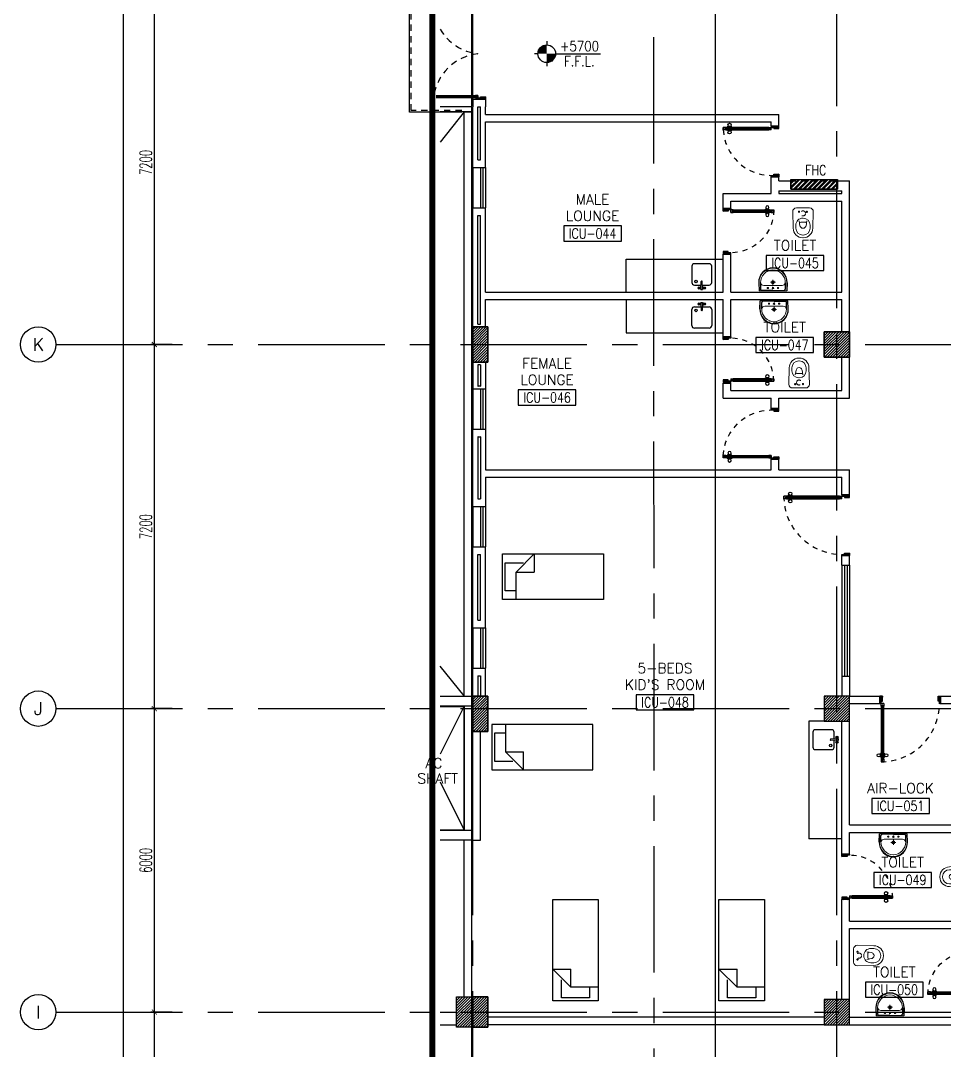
# Model space of a CAD drawing. Extents: x 0 to 93.9, y -1.5 to 78.
# Drawn here: x 0 to 18.27, y 35.86 to 56.22 of the extents above; entities that cross this region are included whole.
import ezdxf
from ezdxf.enums import TextEntityAlignment as Align

# ---------------------------------------------------------------- set-up
doc = ezdxf.new("R2010")
doc.units = 0
doc.header["$MEASUREMENT"] = 0
doc.header["$PDMODE"] = 34
for name, pattern in [('CENTER2', [1.125, 0.75, -0.125, 0.125, -0.125]), ('CENTERX2', [4, 2.5, -0.5, 0.5, -0.5]), ('DASHED', [0.75, 0.5, -0.25]), ('HIDDEN', [0.375, 0.25, -0.125]), ('HIDDEN2', [0.1875, 0.125, -0.0625])]:
    doc.linetypes.add(name, pattern=pattern)
doc.layers.get('0').update_dxf_attribs({"color": 11, "linetype": 'CONTINUOUS'})
doc.layers.get('DEFPOINTS').update_dxf_attribs({"color": 11, "linetype": 'CONTINUOUS'})
for name, color, linetype in [('AX-CR', 11, 'CONTINUOUS'), ('AX-DIM', 11, 'CONTINUOUS'), ('AX-TXT', 11, 'CONTINUOUS'), ('AXES', 11, 'CENTERX2'), ('COL', 11, 'CONTINUOUS'), ('DOOR', 11, 'CONTINUOUS'), ('ELEV', 11, 'CONTINUOUS'), ('FHC', 11, 'CONTINUOUS'), ('FIX', 11, 'CONTINUOUS'), ('FUR', 11, 'CONTINUOUS'), ('HAT', 11, 'CONTINUOUS'), ('INSUL', 11, 'CONTINUOUS'), ('LEV-PL', 11, 'CONTINUOUS'), ('NON-MEDICAL', 11, 'CONTINUOUS'), ('RM-BOX', 11, 'CONTINUOUS'), ('RM-NAME', 11, 'CONTINUOUS'), ('RM-NO', 11, 'CONTINUOUS'), ('ROOF', 11, 'CONTINUOUS'), ('SHAFT', 11, 'CONTINUOUS'), ('STR', 11, 'CONTINUOUS'), ('SUNI-FUR', 11, 'CONTINUOUS'), ('WALL', 11, 'CONTINUOUS'), ('WIN', 11, 'CONTINUOUS')]:
    doc.layers.add(name, color=color, linetype=linetype)
doc.styles.add('ROMANS', font='ROMANS.shx', dxfattribs={"width": 0.6})
doc.styles.add('S', font='ROMANS.SHX')
doc.dimstyles.new('STANDARD in', dxfattribs={"dimtxt": 0.24, "dimasz": 0.1, "dimexe": 0.07, "dimexo": 0.05, "dimgap": 0.05, "dimtad": 1, "dimdec": 0, "dimlfac": 1000, "dimzin": 0, "dimdsep": 46, "dimtxsty": 'ROMANS', "dimblk": 'ARCHTICK', "dimcen": 0.05, "dimdle": 0.05, "dimclrd": 7, "dimclre": 7, "dimclrt": 2, "dimadec": 0, "dimazin": 0, "dimtfac": 1, "dimtdec": 0, "dimtmove": 2, "dimatfit": 3, "dimldrblk": 'ARCHTICK', "dimfxl": 0, "dimtolj": 1, "dimtzin": 0, "dimarcsym": 0})

# ---------------------------------------------------------------- blocks, each defined once
blk = doc.blocks.new('*X79')
at = {"color": 0}
for p, q in [((73379, 149535), (73834, 149990)), ((73379, 149588), (73781, 149990)), ((73379, 149641), (73728, 149990)), ((73379, 149694), (73675, 149990)), ((73379, 149747), (73622, 149990)), ((73379, 149800), (73569, 149990)), ((73379, 149853), (73516, 149990)), ((73379, 149906), (73463, 149990)), ((73379, 149959), (73410, 149990)), ((73387, 149490), (73879, 149982)), ((73440, 149490), (73879, 149929)), ((73493, 149490), (73879, 149876)), ((73546, 149490), (73879, 149822)), ((73599, 149490), (73879, 149769)), ((73653, 149490), (73879, 149716)), ((73706, 149490), (73879, 149663)), ((73759, 149490), (73879, 149610)), ((73812, 149490), (73879, 149557)), ((73865, 149490), (73879, 149504))]:
    blk.add_line(p, q, dxfattribs=at)
blk = doc.blocks.new('*X78')
at = {"color": 0}
for p, q in [((73379, 155527), (73842, 155990)), ((73379, 155580), (73789, 155990)), ((73379, 155633), (73736, 155990)), ((73379, 155686), (73683, 155990)), ((73379, 155739), (73629, 155990)), ((73379, 155793), (73576, 155990)), ((73379, 155846), (73523, 155990)), ((73379, 155899), (73470, 155990)), ((73379, 155952), (73417, 155990)), ((73395, 155490), (73879, 155974)), ((73448, 155490), (73879, 155921)), ((73501, 155490), (73879, 155868)), ((73554, 155490), (73879, 155815)), ((73607, 155490), (73879, 155762)), ((73660, 155490), (73879, 155709)), ((73713, 155490), (73879, 155656)), ((73766, 155490), (73879, 155603)), ((73819, 155490), (73879, 155550)), ((73872, 155490), (73879, 155497))]:
    blk.add_line(p, q, dxfattribs=at)
blk = doc.blocks.new('*X76')
at = {"color": 0}
for p, q in [((73379, 162740), (73829, 163190)), ((73379, 162793), (73776, 163190)), ((73379, 162846), (73723, 163190)), ((73379, 162899), (73670, 163190)), ((73379, 162952), (73617, 163190)), ((73379, 163005), (73564, 163190)), ((73379, 163058), (73511, 163190)), ((73379, 163111), (73458, 163190)), ((73379, 163164), (73405, 163190)), ((73382, 162690), (73879, 163187)), ((73435, 162690), (73879, 163134)), ((73488, 162690), (73879, 163081)), ((73541, 162690), (73879, 163028)), ((73594, 162690), (73879, 162975)), ((73647, 162690), (73879, 162922)), ((73700, 162690), (73879, 162869)), ((73753, 162690), (73879, 162816)), ((73806, 162690), (73879, 162763)), ((73859, 162690), (73879, 162710))]:
    blk.add_line(p, q, dxfattribs=at)
blk = doc.blocks.new('AXL')
at = {"layer": 'AX-CR'}
blk.add_circle((-350, 0), 350, dxfattribs=at)
at = {"layer": 'AX-TXT', "style": 'ROMANS'}
blk.add_attdef('AX', text='', height=250, dxfattribs=at).set_placement((-350, 0), align=Align.MIDDLE)
blk = doc.blocks.new('_ARCHTICK')
at = {"color": 0, "linetype": 'ByBlock', "const_width": 0.15}
blk.add_lwpolyline([(-0.5, -0.5), (0.5, 0.5)], dxfattribs=at)
blk = doc.blocks.new('*D125')
at = {"layer": 'AX-DIM', "color": 7, "lineweight": -2, "ltscale": 0.3}
for p, q in [((6.055, 64.47), (1.963, 64.47)), ((2.033, 5.1), (2.033, 64.52)), ((6.734, 5.15), (1.963, 5.15))]:
    blk.add_line(p, q, dxfattribs=at)
at = {"layer": 'DEFPOINTS', "color": 0, "ltscale": 0.3}
for p in [(2.033, 64.47), (6.105, 64.47), (6.784, 5.15)]:
    blk.add_point(p, dxfattribs=at)
at = {"layer": 'AX-DIM', "color": 7, "lineweight": -2, "ltscale": 0.3, "xscale": 0.1, "yscale": 0.1, "zscale": 0.1}
for p, rotation in [((2.033, 64.47), 90), ((2.033, 5.15), 270)]:
    blk.add_blockref('_ARCHTICK', p, dxfattribs=dict(at, rotation=rotation))
at = {"layer": 'AX-DIM', "color": 2, "ltscale": 0.3, "insert": (1.863, 34.81), "char_height": 0.24, "attachment_point": 5, "rotation": 90, "style": 'ROMANS'}
blk.add_mtext('\\A1;59320', dxfattribs=at)
blk = doc.blocks.new('*D121')
at = {"layer": 'AX-DIM', "color": 7, "lineweight": -2, "ltscale": 0.3}
for p, q in [((2.995, 57.02), (2.575, 57.02)), ((2.645, 49.77), (2.645, 57.07)), ((2.995, 49.82), (2.575, 49.82))]:
    blk.add_line(p, q, dxfattribs=at)
at = {"layer": 'DEFPOINTS', "color": 0, "ltscale": 0.3}
for p in [(2.645, 57.02), (3.045, 57.02), (3.045, 49.82)]:
    blk.add_point(p, dxfattribs=at)
at = {"layer": 'AX-DIM', "color": 7, "lineweight": -2, "ltscale": 0.3, "xscale": 0.1, "yscale": 0.1, "zscale": 0.1}
for p, rotation in [((2.645, 57.02), 90), ((2.645, 49.82), 270)]:
    blk.add_blockref('_ARCHTICK', p, dxfattribs=dict(at, rotation=rotation))
at = {"layer": 'AX-DIM', "color": 2, "ltscale": 0.3, "insert": (2.475, 53.42), "char_height": 0.24, "attachment_point": 5, "rotation": 90, "style": 'ROMANS'}
blk.add_mtext('\\A1;7200', dxfattribs=at)
blk = doc.blocks.new('*D120')
at = {"layer": 'AX-DIM', "color": 7, "lineweight": -2, "ltscale": 0.3}
for p, q in [((2.995, 49.82), (2.575, 49.82)), ((2.645, 42.57), (2.645, 49.87)), ((2.995, 42.62), (2.575, 42.62))]:
    blk.add_line(p, q, dxfattribs=at)
at = {"layer": 'DEFPOINTS', "color": 0, "ltscale": 0.3}
for p in [(2.645, 49.82), (3.045, 49.82), (3.045, 42.62)]:
    blk.add_point(p, dxfattribs=at)
at = {"layer": 'AX-DIM', "color": 7, "lineweight": -2, "ltscale": 0.3, "xscale": 0.1, "yscale": 0.1, "zscale": 0.1}
for p, rotation in [((2.645, 49.82), 90), ((2.645, 42.62), 270)]:
    blk.add_blockref('_ARCHTICK', p, dxfattribs=dict(at, rotation=rotation))
at = {"layer": 'AX-DIM', "color": 2, "ltscale": 0.3, "insert": (2.475, 46.22), "char_height": 0.24, "attachment_point": 5, "rotation": 90, "style": 'ROMANS'}
blk.add_mtext('\\A1;7200', dxfattribs=at)
blk = doc.blocks.new('*D119')
at = {"layer": 'AX-DIM', "color": 7, "lineweight": -2, "ltscale": 0.3}
for p, q in [((2.995, 42.62), (2.575, 42.62)), ((2.645, 36.57), (2.645, 42.67)), ((2.995, 36.62), (2.575, 36.62))]:
    blk.add_line(p, q, dxfattribs=at)
at = {"layer": 'DEFPOINTS', "color": 0, "ltscale": 0.3}
for p in [(2.645, 42.62), (3.045, 42.62), (3.045, 36.62)]:
    blk.add_point(p, dxfattribs=at)
at = {"layer": 'AX-DIM', "color": 7, "lineweight": -2, "ltscale": 0.3, "xscale": 0.1, "yscale": 0.1, "zscale": 0.1}
for p, rotation in [((2.645, 42.62), 90), ((2.645, 36.62), 270)]:
    blk.add_blockref('_ARCHTICK', p, dxfattribs=dict(at, rotation=rotation))
at = {"layer": 'AX-DIM', "color": 2, "ltscale": 0.3, "insert": (2.475, 39.62), "char_height": 0.24, "attachment_point": 5, "rotation": 90, "style": 'ROMANS'}
blk.add_mtext('\\A1;6000', dxfattribs=at)
blk = doc.blocks.new('*D118')
at = {"layer": 'AX-DIM', "color": 7, "lineweight": -2, "ltscale": 0.3}
for p, q in [((2.645, 32.97), (2.645, 36.67)), ((2.995, 36.62), (2.575, 36.62)), ((2.995, 33.02), (2.575, 33.02))]:
    blk.add_line(p, q, dxfattribs=at)
at = {"layer": 'DEFPOINTS', "color": 0, "ltscale": 0.3}
for p in [(2.645, 36.62), (3.045, 36.62), (3.045, 33.02)]:
    blk.add_point(p, dxfattribs=at)
at = {"layer": 'AX-DIM', "color": 7, "lineweight": -2, "ltscale": 0.3, "xscale": 0.1, "yscale": 0.1, "zscale": 0.1}
for p, rotation in [((2.645, 36.62), 90), ((2.645, 33.02), 270)]:
    blk.add_blockref('_ARCHTICK', p, dxfattribs=dict(at, rotation=rotation))
at = {"layer": 'AX-DIM', "color": 2, "ltscale": 0.3, "insert": (2.475, 34.82), "char_height": 0.24, "attachment_point": 5, "rotation": 90, "style": 'ROMANS'}
blk.add_mtext('\\A1;3600', dxfattribs=at)
blk = doc.blocks.new('COL50')
at = {"layer": 'COL'}
blk.add_lwpolyline([(-250, 250), (-250, -250), (250, -250), (250, 250)], close=True, dxfattribs=at)
blk = doc.blocks.new('LEV1')
at = {"layer": 'LEV-PL'}
for p, q in [((0, 245), (0, 175)), ((-175, 0), (-245, 0)), ((175, 0), (1061, 0)), ((0, -175), (0, -245))]:
    blk.add_line(p, q, dxfattribs=at)
at = {"layer": 'LEV-PL', "const_width": 175}
for points in [[(-88, 0, -0.414214), (0, 88, -1)], [(88, 0, -0.414214), (0, -88, -1)]]:
    blk.add_lwpolyline(points, format="xyb", dxfattribs=at)
at = {"layer": 'LEV-PL'}
blk.add_circle((0, 0), 175, dxfattribs=at)
at = {"layer": 'LEV-PL', "color": 4, "style": 'S', "width": 0.85}
for tag, p in [('+0000', (646, 50)), ('F.F.L.', (646, -250))]:
    blk.add_attdef(tag, text='', height=200, dxfattribs=at).set_placement(p, align=Align.CENTER)
blk = doc.blocks.new('RM1')
at = {"layer": 'RM-BOX'}
blk.add_lwpolyline([(570, -200), (-570, -200), (-570, -500), (570, -500)], close=True, dxfattribs=at)
at = {"layer": 'RM-NAME', "style": 'ROMANS'}
for tag, p in [('ROOMNAME1', (0, 324)), ('ROOMNAME2', (0, 0))]:
    blk.add_attdef(tag, text='', height=200, dxfattribs=at).set_placement(p, align=Align.MIDDLE)
at = {"layer": 'RM-NO', "style": 'ROMANS', "width": 0.8}
blk.add_attdef('ROOMNO', text='', height=200, dxfattribs=at).set_placement((0, -350), align=Align.MIDDLE)
blk = doc.blocks.new('DOOR90')
at = {"layer": 'DOOR', "color": 0, "linetype": 'ByBlock'}
for p, q in [((-150, 0), (-150, -25)), ((-150, 0), (0, 0)), ((0, -50), (0, 0)), ((-1000, -25), (-1000, -75)), ((-1000, -75), (-1000, -25)), ((-950, -25), (-1000, -25)), ((-950, -75), (-1000, -75)), ((-970, -42), (-970, -58)), ((-950, -42), (-970, -42)), ((-950, -58), (-970, -58)), ((-950, -25), (-950, -42)), ((-950, -58), (-950, -75)), ((-918, -25), (-918, -18)), ((-828, -18), (-918, -18)), ((-918, -75), (-918, -82)), ((-828, -82), (-918, -82)), ((-905, -18), (-905, -9)), ((-905, -9), (-840, -9)), ((-905, -18), (-840, -18)), ((-905, -82), (-905, -91)), ((-905, -82), (-840, -82)), ((-905, -91), (-840, -91)), ((-840, -18), (-840, -9)), ((-840, -82), (-840, -91)), ((-828, -25), (-828, -18)), ((-828, -75), (-828, -82)), ((-200, -42), (-200, -25)), ((-200, -25), (-150, -25)), ((-180, -42), (-200, -42)), ((-200, -75), (-200, -58)), ((-200, -58), (-180, -58)), ((-150, -75), (-200, -75)), ((-180, -58), (-180, -42)), ((-150, -75), (-150, -25)), ((-150, -25), (-100, -25)), ((-100, -25), (-100, -50)), ((-100, -50), (0, -50)), ((-150, -900), (-150, -875)), ((-150, -875), (-100, -875)), ((0, -900), (-150, -900)), ((-150, -900), (0, -900)), ((-100, -850), (0, -850)), ((-100, -875), (-100, -850)), ((0, -850), (0, -900))]:
    blk.add_line(p, q, dxfattribs=at)
at = {"layer": 'DOOR', "color": 9, "linetype": 'ByBlock'}
for p, q in [((0, -50), (-114, 0)), ((0, -50), (-40, 0)), ((0, -50), (-100, -37)), ((0, -850), (-114, -900)), ((0, -850), (-100, -863)), ((0, -850), (-40, -900))]:
    blk.add_line(p, q, dxfattribs=at)
at = {"layer": 'DOOR', "linetype": 'ByBlock'}
for p, q in [((-200, -25), (-950, -25)), ((-200, -42), (-950, -42)), ((-200, -58), (-950, -58)), ((-950, -75), (-200, -75))]:
    blk.add_line(p, q, dxfattribs=at)
at = {"layer": 'DOOR', "color": 0, "linetype": 'ByBlock'}
for centre in [(-873, 24), (-873, -124)]:
    blk.add_circle(centre, 32.4, dxfattribs=at)
at = {"layer": 'DOOR', "color": 9, "linetype": 'ByBlock'}
for centre, radius, start, end in [((0, -50), 154, 161.1053, 166.2858), ((0, -50), 134, 158.1598, 169.28), ((0, -50), 94.4, 148.0182, 180), ((0, -50), 74.4, 137.7764, 180), ((0, -50), 114, 154.0838, 167.3774), ((0, -50), 54.4, 113.2074, 180), ((0, -50), 34.4, 90, 180), ((0, -50), 14.4, 90, 180), ((0, -850), 154, 193.7142, 198.8947), ((0, -850), 134, 190.72, 201.8402), ((0, -850), 94.4, 180, 211.9818), ((0, -850), 74.4, 180, 222.2236), ((0, -850), 54.4, 180, 246.7926), ((0, -850), 34.4, 180, 270), ((0, -850), 14.4, 180, 270)]:
    blk.add_arc(centre, radius, start, end, dxfattribs=at)
at = {"layer": 'DOOR', "linetype": 'HIDDEN', "ltscale": 0.5}
blk.add_arc((-150, -25), 850, 180, 270, dxfattribs=at)
blk = doc.blocks.new('DOOR100')
at = {"layer": 'DOOR', "color": 0, "linetype": 'ByBlock'}
for p, q in [((-25, 1300), (-75, 1300)), ((-75, 1300), (-25, 1300)), ((-75, 1250), (-75, 1300)), ((-58, 1250), (-75, 1250)), ((-42, 1270), (-58, 1270)), ((-58, 1250), (-58, 1270)), ((-42, 1250), (-42, 1270)), ((-25, 1250), (-42, 1250)), ((-25, 1250), (-25, 1300)), ((-82, 1205), (-91, 1205)), ((-91, 1205), (-91, 1140)), ((-82, 1140), (-91, 1140)), ((-75, 1218), (-82, 1218)), ((-82, 1128), (-82, 1218)), ((-82, 1205), (-82, 1140)), ((-75, 1128), (-82, 1128)), ((-25, 1218), (-18, 1218)), ((-25, 1128), (-18, 1128)), ((-18, 1128), (-18, 1218)), ((-18, 1205), (-9, 1205)), ((-18, 1205), (-18, 1140)), ((-18, 1140), (-9, 1140)), ((-9, 1205), (-9, 1140)), ((-1200, 0), (-1200, 150)), ((-1200, 150), (-1175, 150)), ((-1200, 150), (-1200, 0)), ((-1150, 0), (-1200, 0)), ((-1175, 150), (-1175, 100)), ((-1175, 100), (-1150, 100)), ((-1150, 100), (-1150, 0)), ((-75, 200), (-58, 200)), ((-75, 150), (-75, 200)), ((-75, 150), (-25, 150)), ((-58, 200), (-58, 180)), ((-58, 180), (-42, 180)), ((-50, 100), (-50, 0)), ((-25, 100), (-50, 100)), ((-50, 0), (0, 0)), ((-42, 200), (-25, 200)), ((-42, 180), (-42, 200)), ((-25, 200), (-25, 150)), ((0, 150), (-25, 150)), ((-25, 150), (-25, 100)), ((0, 150), (0, 0))]:
    blk.add_line(p, q, dxfattribs=at)
at = {"layer": 'DOOR', "linetype": 'ByBlock'}
for p, q in [((-75, 1250), (-75, 200)), ((-58, 200), (-58, 1250)), ((-42, 200), (-42, 1250)), ((-25, 200), (-25, 1250)), ((0, 0), (0, 150))]:
    blk.add_line(p, q, dxfattribs=at)
at = {"layer": 'DOOR', "color": 9, "linetype": 'ByBlock'}
for p, q in [((-1150, 0), (-1200, 114)), ((-1150, 0), (-1200, 40)), ((-1150, 0), (-1163, 100)), ((-50, 0), (0, 114)), ((-50, 0), (-37, 100)), ((-50, 0), (0, 40))]:
    blk.add_line(p, q, dxfattribs=at)
at = {"layer": 'DOOR', "color": 0, "linetype": 'ByBlock'}
for centre in [(-124, 1173), (24, 1173)]:
    blk.add_circle(centre, 32.4, dxfattribs=at)
at = {"layer": 'DOOR', "linetype": 'HIDDEN', "ltscale": 0.5}
blk.add_arc((-25, 150), 1150, 90, 180.0001, dxfattribs=at)
at = {"layer": 'DOOR', "color": 9, "linetype": 'ByBlock'}
for centre, radius, start, end in [((-1150, 0), 154, 103.7142, 108.8947), ((-1150, 0), 134, 100.72, 111.8402), ((-1150, 0), 94.4, 90, 121.9818), ((-1150, 0), 74.4, 90, 132.2236), ((-1150, 0), 54.4, 90, 156.7926), ((-1150, 0), 34.4, 90, 180), ((-1150, 0), 14.4, 90, 180), ((-50, 0), 94.4, 58.0182, 90), ((-50, 0), 74.4, 47.7764, 90), ((-50, 0), 54.4, 23.2074, 90), ((-50, 0), 34.4, 0, 90), ((-50, 0), 14.4, 0, 90), ((-50, 0), 134, 68.1598, 79.28), ((-50, 0), 114, 64.0838, 77.3774), ((-50, 0), 154, 71.1053, 76.2858)]:
    blk.add_arc(centre, radius, start, end, dxfattribs=at)
blk = doc.blocks.new('C11')
at = {"layer": 'HAT'}
h = blk.add_hatch(dxfattribs=at)
h.set_pattern_fill('ANSI31', color=256, scale=300, style=0)
h.set_pattern_definition([(45, (-248556.182, -75061.005), (-26.5165043, 26.5165043), [])])
h.paths.add_polyline_path([(300, 700), (0, 700), (0, 350), (300, 350)])
h.paths.add_polyline_path([(300, 350), (0, 350), (0, 0), (300, 0)])
at = {"layer": 'COL'}
blk.add_lwpolyline([(300, 700), (300, 0), (0, 0), (0, 700)], close=True, dxfattribs=at)
blk = doc.blocks.new('C5V')
at = {"layer": 'HAT'}
h = blk.add_hatch(dxfattribs=at)
h.set_pattern_fill('ANSI31', color=256, scale=300, style=0)
h.set_pattern_definition([(45, (-249196.182, -54711.005), (-26.5165043, 26.5165043), [])])
h.paths.add_polyline_path([(-20, 600), (-320, 600), (-320, 300), (-20, 300)])
h.paths.add_polyline_path([(-20, 300), (-320, 300), (-320, 0), (-20, 0)])
h = blk.add_hatch(dxfattribs=at)
h.set_pattern_fill('ANSI31', color=256, scale=300, style=0)
h.set_pattern_definition([(45, (-248876.182, -54711.005), (-26.5165043, 26.5165043), [])])
h.paths.add_polyline_path([(300, 600), (0, 600), (0, 300), (300, 300)])
h.paths.add_polyline_path([(300, 300), (0, 300), (0, 0), (300, 0)])
at = {"layer": 'COL'}
for points in [[(-20, 600), (-20, 0), (-320, 0), (-320, 600)], [(300, 600), (300, 0), (0, 0), (0, 600)]]:
    blk.add_lwpolyline(points, close=True, dxfattribs=at)
blk = doc.blocks.new('FHC')
at = {"layer": 'FHC', "linetype": 'ByBlock', "ltscale": 0.3}
h = blk.add_hatch(dxfattribs=at)
h.set_pattern_fill('ANSI32', color=250, scale=175, style=0)
h.set_pattern_definition([(45, (-232656.18, -31241.005), (-46.403883, 46.403883), []), (45, (-232625.246, -31241.005), (-46.403883, 46.403883), [])])
h.paths.add_polyline_path([(460, -190), (460, 0), (-460, 0), (-460, -190)])
h.paths.add_polyline_path([(-673, -611), (-673, -190), (-410, -190), (-410, -611)], flags=9)
blk.add_lwpolyline([(-460, 0), (460, 0), (460, -190), (-460, -190)], close=True, dxfattribs=at)
blk = doc.blocks.new('DOOR-10')
at = {"layer": 'DOOR', "color": 0, "linetype": 'ByBlock'}
for p, q in [((-26, 1100), (-76, 1100)), ((-76, 1100), (-26, 1100)), ((-76, 1050), (-76, 1100)), ((-59, 1050), (-76, 1050)), ((-43, 1070), (-59, 1070)), ((-59, 1050), (-59, 1070)), ((-43, 1050), (-43, 1070)), ((-26, 1050), (-43, 1050)), ((-26, 1050), (-26, 1100)), ((-83, 1005), (-92, 1005)), ((-92, 1005), (-92, 940)), ((-83, 940), (-92, 940)), ((-76, 1018), (-83, 1018)), ((-83, 928), (-83, 1018)), ((-83, 1005), (-83, 940)), ((-76, 928), (-83, 928)), ((-26, 1018), (-18, 1018)), ((-26, 928), (-18, 928)), ((-18, 928), (-18, 1018)), ((-18, 1005), (-9, 1005)), ((-18, 1005), (-18, 940)), ((-18, 940), (-9, 940)), ((-9, 1005), (-9, 940)), ((-1001, 0), (-1001, 150)), ((-1001, 150), (-976, 150)), ((-1001, 150), (-1001, 0)), ((-951, 0), (-1001, 0)), ((-976, 150), (-976, 100)), ((-976, 100), (-951, 100)), ((-951, 100), (-951, 0)), ((-76, 200), (-59, 200)), ((-76, 150), (-76, 200)), ((-76, 150), (-26, 150)), ((-59, 200), (-59, 180)), ((-59, 180), (-43, 180)), ((-51, 100), (-51, 0)), ((-26, 100), (-51, 100)), ((-51, 0), (-1, 0)), ((-43, 200), (-26, 200)), ((-43, 180), (-43, 200)), ((-26, 200), (-26, 150)), ((-1, 150), (-26, 150)), ((-26, 150), (-26, 100))]:
    blk.add_line(p, q, dxfattribs=at)
at = {"layer": 'DOOR', "linetype": 'ByBlock'}
for p, q in [((-76, 1050), (-76, 200)), ((-59, 200), (-59, 1050)), ((-43, 200), (-43, 1050)), ((-26, 200), (-26, 1050))]:
    blk.add_line(p, q, dxfattribs=at)
at = {"layer": 'DOOR', "color": 9, "linetype": 'ByBlock'}
for p, q in [((-951, 0), (-1001, 114)), ((-951, 0), (-1001, 40)), ((-951, 0), (-964, 100)), ((-51, 0), (-1, 114)), ((-51, 0), (-37, 100)), ((-51, 0), (-1, 40)), ((-1, 0), (-1, 150))]:
    blk.add_line(p, q, dxfattribs=at)
at = {"layer": 'DOOR', "color": 0, "linetype": 'ByBlock'}
for centre in [(-124, 973), (23, 973)]:
    blk.add_circle(centre, 32.4, dxfattribs=at)
at = {"layer": 'DOOR', "linetype": 'HIDDEN', "ltscale": 0.5}
blk.add_arc((-23, 149), 952, 93.1482, 179.9482, dxfattribs=at)
at = {"layer": 'DOOR', "color": 9, "linetype": 'ByBlock'}
for centre, radius, start, end in [((-951, 0), 154, 103.7142, 108.8947), ((-951, 0), 134, 100.72, 111.8402), ((-951, 0), 94.4, 90, 121.9818), ((-951, 0), 74.4, 90, 132.2236), ((-951, 0), 54.4, 90, 156.7926), ((-951, 0), 34.4, 90, 180), ((-951, 0), 14.4, 90, 180), ((-51, 0), 94.4, 58.0182, 90), ((-51, 0), 74.4, 47.7764, 90), ((-51, 0), 54.4, 23.2074, 90), ((-51, 0), 34.4, 0, 90), ((-51, 0), 14.4, 0, 90), ((-51, 0), 134, 68.1598, 79.28), ((-51, 0), 114, 64.0838, 77.3774), ((-51, 0), 154, 71.1053, 76.2858)]:
    blk.add_arc(centre, radius, start, end, dxfattribs=at)
blk = doc.blocks.new('WC1')
at = {"layer": 'FIX', "lineweight": 20}
for p, q in [((-210, 204), (-538, 194)), ((-727, 5), (-727, -5)), ((-674, 5), (-674, -5)), ((-534, 24), (-540, 0)), ((-540, 0), (-534, -24)), ((-475, 141), (-538, 141)), ((-395, 76), (-490, 60)), ((-339, 5), (-339, -5)), ((-538, -141), (-475, -141)), ((-538, -194), (-210, -204)), ((-490, -60), (-395, -76))]:
    blk.add_line(p, q, dxfattribs=at)
at = {"layer": 'FIX', "linetype": 'Continuous', "lineweight": 20}
blk.add_line((-420, -47), (-420, 45), dxfattribs=at)
at = {"layer": 'FIX', "lineweight": 20}
blk.add_lwpolyline([(-213, -204), (-210, -204, 0.414214), (-137, -131), (-137, 0), (-137, 131, 0.414214), (-210, 204)], format="xyb", dxfattribs=at)
at = {"layer": 'FIX', "linetype": 'HIDDEN2', "lineweight": 20, "ltscale": 0.3}
blk.add_circle((-245, 0), 49.8, dxfattribs=at)
at = {"layer": 'FIX', "linetype": 'HIDDEN', "lineweight": 20, "ltscale": 0.05}
for centre in [(-213, 78), (-213, -77)]:
    blk.add_circle(centre, 11.6, dxfattribs=at)
at = {"layer": 'FIX', "lineweight": 20}
for centre, radius, start, end in [((-538, 5), 189, 90, 180), ((-538, 5), 136, 90, 180), ((-473, -7), 68.2, 128.9242, 152.8468), ((-464, -18), 82, 108.496, 128.9242), ((-475, 5), 136, 360, 90), ((-538, -5), 189, 180, 270), ((-538, -5), 136, 180, 270), ((-473, 7), 68.2, 207.1532, 231.0758), ((-464, 18), 82, 231.0758, 251.504), ((-475, -5), 136, 270, 0)]:
    blk.add_arc(centre, radius, start, end, dxfattribs=at)
at = {"layer": 'FIX', "linetype": 'Continuous', "lineweight": 20}
for centre, start, end in [((-443, 46), 357.6662, 91.6121), ((-442, -46), 268.3879, 2.3338)]:
    blk.add_arc(centre, 22.3, start, end, dxfattribs=at)
blk = doc.blocks.new('LAV1')
at = {"layer": 'FIX', "linetype": 'ByBlock', "ltscale": 0.3}
for p, q in [((-280, 210), (-275, 50)), ((-245, 210), (-245, 85)), ((245, 210), (245, 85)), ((280, 210), (275, 50)), ((0, 60), (-220, 60)), ((0, 60), (220, 60))]:
    blk.add_line(p, q, dxfattribs=at)
at = {"layer": 'FIX', "linetype": 'Continuous', "lineweight": 20}
for p, q in [((-275, 210), (-275, 50)), ((275, 210), (275, 50)), ((0, 50), (-275, 50)), ((0, 50), (-252, 50)), ((0, 155), (-181, 155)), ((0, 155), (181, 155)), ((0, 50), (252, 50)), ((0, 50), (275, 50))]:
    blk.add_line(p, q, dxfattribs=at)
at = {"layer": 'FIX', "linetype": 'DASHED', "lineweight": 20, "ltscale": 0.05}
for p, q in [((50, 220), (-50, 220)), ((0, 170), (0, 270)), ((0, 170), (0, 270))]:
    blk.add_line(p, q, dxfattribs=at)
at = {"layer": 'FIX', "lineweight": 20}
for p, q in [((16, 107), (-15, 107)), ((0, 92), (0, 123))]:
    blk.add_line(p, q, dxfattribs=at)
for centre, radius in [((0, 220), 29.5), ((0, 220), 22.5), ((0, 107), 15.5)]:
    blk.add_circle(centre, radius, dxfattribs=at)
at = {"layer": 'FIX', "linetype": 'HIDDEN', "lineweight": 20, "ltscale": 0.05}
for centre in [(-100, 107), (100, 107)]:
    blk.add_circle(centre, 12.4, dxfattribs=at)
at = {"layer": 'FIX', "linetype": 'ByBlock', "ltscale": 0.3}
for centre, radius, start, end in [((7, 220), 287, 91.3776, 182.0064), ((-7, 220), 287, 357.9936, 88.6224), ((-220, 85), 24.9, 179.7021, 269.9486), ((220, 85), 24.9, 270.0514, 0.2979)]:
    blk.add_arc(centre, radius, start, end, dxfattribs=at)
at = {"layer": 'FIX', "linetype": 'Continuous', "lineweight": 20}
for centre, radius, start, end in [((8, 217), 283, 91.6988, 181.351), ((8, 212), 253, 91.7328, 180.4884), ((-8, 217), 283, 358.649, 88.3012), ((-8, 212), 253, 359.5116, 88.2672), ((-179, 222), 66.9, 190.2006, 268.0786), ((179, 222), 66.9, 271.9214, 349.7994)]:
    blk.add_arc(centre, radius, start, end, dxfattribs=at)

msp = doc.modelspace()

# ---------------------------------------------------------------- linework, layer by layer
at = {"layer": 'AXES'}
for p, q in [((16.1424, -1.4643), (16.1424, 77.3484)), ((8.9224, -1.4643), (8.9224, 76.9984)), ((8.9424, -1.4643), (8.9424, 76.9984)), ((12.5424, 5.4), (12.5174, 64.22)), ((0.7, 49.82), (25.1424, 49.82)), ((0.7, 42.62), (25.1424, 42.62)), ((0.7, 36.62), (25.1424, 36.62))]:
    msp.add_line(p, q, dxfattribs=at)
at = {"layer": 'COL'}
for points in [[(8.2959, 42.87), (8.9224, 42.87), (8.9224, 42.67), (8.2959, 42.67)], [(8.2959, 40.22), (8.9224, 40.22), (8.9224, 40.02), (8.2959, 40.02)]]:
    msp.add_lwpolyline(points, dxfattribs=at)
at = {"layer": 'DOOR', "linetype": 'ByBlock'}
for p, q in [((8.2174, 54.745), (8.9924, 54.745)), ((8.9924, 54.728), (8.2174, 54.728)), ((8.9924, 54.712), (8.2174, 54.712)), ((8.9924, 54.695), (8.2174, 54.695))]:
    msp.add_line(p, q, dxfattribs=at)
at = {"layer": 'DOOR', "color": 0, "linetype": 'ByBlock'}
for p, q in [((8.9924, 54.745), (8.9924, 54.728)), ((9.0424, 54.745), (8.9924, 54.745)), ((8.9924, 54.728), (9.0124, 54.728)), ((8.9924, 54.712), (8.9924, 54.695)), ((9.0124, 54.712), (8.9924, 54.712)), ((8.9924, 54.695), (9.0424, 54.695)), ((9.0124, 54.728), (9.0124, 54.712)), ((9.0424, 54.745), (9.0424, 54.695)), ((9.0424, 54.67), (9.0424, 54.695)), ((9.0424, 54.695), (9.0924, 54.695)), ((9.1924, 54.67), (9.0424, 54.67)), ((9.0924, 54.72), (9.1924, 54.72)), ((9.0924, 54.695), (9.0924, 54.72)), ((9.1924, 54.72), (9.1924, 54.67))]:
    msp.add_line(p, q, dxfattribs=at)
at = {"layer": 'DOOR', "color": 9, "linetype": 'ByBlock'}
for q in [(9.0786, 54.67), (9.0924, 54.7066), (9.1522, 54.67)]:
    msp.add_line((9.1924, 54.72), q, dxfattribs=at)
at = {"layer": 'DOOR', "linetype": 'HIDDEN', "ltscale": 0.5}
for centre, start, end in [((9.1496, 56.5522), 210.22773, 263.76895), ((9.1496, 54.5878), 96.23105, 173.76905)]:
    msp.add_arc(centre, 0.9881, start, end, dxfattribs=at)
at = {"layer": 'DOOR', "color": 9, "linetype": 'ByBlock'}
for radius, start, end in [(0.1544, 193.71423, 198.89471), (0.1344, 190.71998, 201.84015), (0.1144, 192.62257, 205.91616), (0.0944, 180, 211.98181), (0.0744, 180, 222.22357), (0.0544, 180, 246.79262), (0.0344, 180, 270), (0.0144, 180, 270)]:
    msp.add_arc((9.1924, 54.72), radius, start, end, dxfattribs=at)
at = {"layer": 'ELEV', "linetype": 'CENTER2', "const_width": 0.12}
msp.add_lwpolyline([(8.1417, 4.0237), (8.1417, 67.862)], dxfattribs=at)
at = {"layer": 'FUR'}
for p, q in [((9.5295, 45.6782), (11.5295, 45.6782)), ((9.5295, 44.7782), (9.5295, 45.6782)), ((9.8011, 45.317), (10.1545, 45.6782)), ((10.1545, 45.6782), (10.1545, 45.317)), ((11.5295, 45.6782), (11.5295, 44.7782)), ((9.5849, 45.506), (9.9446, 45.506)), ((9.5849, 44.9481), (9.5849, 45.506)), ((9.8011, 45.317), (10.1545, 45.317)), ((9.8011, 44.7782), (9.8011, 45.317)), ((9.8011, 44.9481), (9.5849, 44.9481)), ((11.5295, 44.7782), (9.5295, 44.7782)), ((11.3162, 42.3075), (9.3162, 42.3075)), ((9.3162, 42.3075), (9.3162, 41.4075)), ((9.5879, 42.3075), (9.5879, 41.7686)), ((11.3162, 41.4075), (11.3162, 42.3075)), ((9.3717, 42.1376), (9.3717, 41.5797)), ((9.5879, 42.1376), (9.3717, 42.1376)), ((9.5879, 41.7686), (9.9413, 41.7686)), ((9.5879, 41.7686), (9.9413, 41.4075)), ((9.9413, 41.4075), (9.9413, 41.7686)), ((9.3717, 41.5797), (9.7314, 41.5797)), ((9.3162, 41.4075), (11.3162, 41.4075)), ((10.5218, 36.8444), (10.5218, 38.8444)), ((10.5218, 38.8444), (11.4218, 38.8444)), ((11.4218, 38.8444), (11.4218, 36.8444)), ((13.8079, 36.8444), (13.8079, 38.8444)), ((13.8079, 38.8444), (14.7079, 38.8444)), ((14.7079, 38.8444), (14.7079, 36.8444)), ((10.5218, 37.4694), (10.8829, 37.4694)), ((10.8829, 37.116), (10.5218, 37.4694)), ((10.8829, 37.116), (10.8829, 37.4694)), ((13.8079, 37.4694), (14.169, 37.4694)), ((14.169, 37.116), (13.8079, 37.4694)), ((14.169, 37.116), (14.169, 37.4694)), ((10.694, 36.8998), (10.694, 37.2595)), ((11.4218, 37.116), (10.8829, 37.116)), ((11.2519, 37.116), (11.2519, 36.8998)), ((13.98, 36.8998), (13.98, 37.2595)), ((14.7079, 37.116), (14.169, 37.116)), ((14.538, 37.116), (14.538, 36.8998)), ((11.2519, 36.8998), (10.694, 36.8998)), ((14.538, 36.8998), (13.98, 36.8998)), ((11.4218, 36.8444), (10.5218, 36.8444)), ((14.7079, 36.8444), (13.8079, 36.8444))]:
    msp.add_line(p, q, dxfattribs=at)
at = {"layer": 'INSUL'}
for p, q in [((9.0424, 53.47), (9.0424, 54.52)), ((9.0424, 54.52), (9.0924, 54.52)), ((9.0924, 53.47), (9.0924, 54.52)), ((9.0424, 53.47), (9.0924, 53.47)), ((9.0424, 50.223), (9.0424, 52.37)), ((9.0424, 52.37), (9.0924, 52.37)), ((9.0924, 50.223), (9.0924, 52.37)), ((9.0454, 50.22), (9.0894, 50.22)), ((9.0424, 49.42), (9.0424, 48.998)), ((9.0924, 49.42), (9.0424, 49.42)), ((9.0924, 49.42), (9.0924, 48.998)), ((9.0894, 48.995), (9.0454, 48.995)), ((9.0424, 47.992), (9.0424, 46.77)), ((9.0454, 47.995), (9.0894, 47.995)), ((9.0924, 47.992), (9.0924, 46.77)), ((9.0424, 46.77), (9.0924, 46.77)), ((9.0424, 44.37), (9.0424, 45.67)), ((9.0424, 45.67), (9.0924, 45.67)), ((9.0924, 44.37), (9.0924, 45.67)), ((9.0424, 44.37), (9.0924, 44.37)), ((9.0424, 43.27), (9.0424, 42.87)), ((9.0424, 43.27), (9.0924, 43.27)), ((9.0924, 43.27), (9.0924, 42.87))]:
    msp.add_line(p, q, dxfattribs=at)
for centre, start, end in [((9.0454, 50.223), 180, 270), ((9.0894, 50.223), 270, 360), ((9.0454, 48.998), 180, 270), ((9.0894, 48.998), 270, 360), ((9.0454, 47.992), 90, 180), ((9.0894, 47.992), 360, 90)]:
    msp.add_arc(centre, 0.003, start, end, dxfattribs=at)
at = {"layer": 'NON-MEDICAL'}
for p, q in [((11.9778, 51.5075), (13.8924, 51.5075)), ((11.9778, 50.8575), (11.9778, 51.5075)), ((13.2736, 51.3667), (13.2736, 51.0456)), ((13.6164, 51.4165), (13.3235, 51.4165)), ((13.6663, 51.0456), (13.6663, 51.3667)), ((13.3235, 50.9957), (13.46, 50.9957)), ((13.4539, 50.9075), (13.46, 51.0628)), ((13.4539, 50.9075), (13.486, 50.9075)), ((13.486, 50.9075), (13.4799, 51.0628)), ((13.4799, 50.9957), (13.6164, 50.9957)), ((11.9778, 50.7021), (11.9778, 50.0521)), ((13.2736, 50.1929), (13.2736, 50.514)), ((13.3235, 50.5639), (13.46, 50.5639)), ((13.4539, 50.6521), (13.486, 50.6521)), ((13.4539, 50.6521), (13.46, 50.4968)), ((13.486, 50.6521), (13.4799, 50.4968)), ((13.4799, 50.5639), (13.6164, 50.5639)), ((13.6663, 50.514), (13.6663, 50.1929)), ((13.6164, 50.143), (13.3235, 50.143)), ((11.9778, 50.0521), (13.8924, 50.0521)), ((15.8874, 42.37), (15.5874, 42.37)), ((15.5874, 42.37), (15.5874, 40.0491)), ((15.667, 42.1528), (15.667, 41.8599)), ((16.0379, 42.2027), (15.7168, 42.2027)), ((16.0878, 42.0163), (16.0878, 42.1528)), ((16.176, 42.0224), (16.0207, 42.0163)), ((16.176, 41.9903), (16.0207, 41.9964)), ((16.0878, 41.8599), (16.0878, 41.9964)), ((16.176, 41.9903), (16.176, 42.0224)), ((15.7168, 41.81), (16.0379, 41.81)), ((16.2374, 40.0491), (15.5874, 40.0491))]:
    msp.add_line(p, q, dxfattribs=at)
for centre, radius in [((13.3555, 51.0651), 0.0255), ((13.4202, 50.9386), 0.0217), ((13.4202, 50.9386), 0.014), ((13.5197, 50.9386), 0.0217), ((13.5197, 50.9386), 0.014), ((13.3555, 50.4944), 0.0255), ((13.4202, 50.621), 0.0217), ((13.4202, 50.621), 0.014), ((13.5197, 50.621), 0.0217), ((13.5197, 50.621), 0.014), ((16.1449, 42.0561), 0.0217), ((16.1449, 41.9566), 0.0217), ((16.1449, 42.0561), 0.014), ((16.1449, 41.9566), 0.014), ((16.0184, 41.8919), 0.0255)]:
    msp.add_circle(centre, radius, dxfattribs=at)
for centre, radius, start, end in [((13.3235, 51.3667), 0.0499, 90, 180), ((13.6164, 51.3667), 0.0499, 0, 90), ((13.3235, 51.0456), 0.0499, 180, 270), ((13.47, 51.0628), 0.00997, 0, 180), ((13.6164, 51.0456), 0.0499, 270, 0), ((13.3235, 50.514), 0.0499, 90, 180), ((13.6164, 50.514), 0.0499, 0, 90), ((13.47, 50.4968), 0.00997, 180, 0), ((13.3235, 50.1929), 0.0499, 180, 270), ((13.6164, 50.1929), 0.0499, 270, 0), ((15.7168, 42.1528), 0.0499, 90, 180), ((16.0379, 42.1528), 0.0499, 0, 90), ((16.0207, 42.0064), 0.00997, 90, 270), ((15.7168, 41.8599), 0.0499, 180, 270), ((16.0379, 41.8599), 0.0499, 270, 0)]:
    msp.add_arc(centre, radius, start, end, dxfattribs=at)
at = {"layer": 'ROOF'}
for p, q in [((8.9224, 54.52), (8.2959, 54.52)), ((8.9224, 54.42), (8.2959, 54.42)), ((8.7724, 42.87), (8.7724, 54.42)), ((8.7724, 54.42), (8.9168, 54.42)), ((8.9224, 42.87), (8.9224, 54.415))]:
    msp.add_line(p, q, dxfattribs=at)
at = {"layer": 'SHAFT'}
for p, q in [((8.7724, 54.42), (8.2959, 53.8237)), ((8.7724, 42.8713), (8.2959, 43.4628)), ((8.7724, 42.67), (8.2959, 41.717)), ((8.2959, 41.173), (8.7724, 40.22))]:
    msp.add_line(p, q, dxfattribs=at)
at = {"layer": 'STR'}
msp.add_line((8.9224, 54.42), (8.9224, 54.52), dxfattribs=at)
msp.add_lwpolyline([(8.7224, 54.415), (7.6924, 54.415), (7.6924, 57.05), (8.7724, 57.05)], dxfattribs=at)
at = {"layer": 'STR', "linetype": 'HIDDEN2'}
msp.add_lwpolyline([(8.7224, 54.445), (7.7224, 54.445), (7.7224, 57.02), (8.7724, 57.02)], dxfattribs=at)
at = {"layer": 'SUNI-FUR', "linetype": 'Continuous'}
msp.add_line((13.7424, 5.4), (13.7424, 64.22), dxfattribs=at)
at = {"layer": 'WALL', "linetype": 'ByBlock'}
for p, q in [((8.9424, 54.67), (9.1924, 54.67)), ((8.9424, 54.67), (8.9424, 54.52)), ((9.1924, 54.67), (9.1924, 54.52)), ((14.8424, 54.1387), (14.9924, 54.1387)), ((16.2424, 48.9075), (16.2424, 49.57)), ((14.8424, 48.5512), (14.9924, 48.5512)), ((14.8424, 47.5512), (14.9924, 47.5512)), ((16.3924, 46.845), (16.3924, 47.345)), ((16.2424, 46.845), (16.2424, 47.195)), ((16.2424, 45.4575), (16.2424, 45.645)), ((16.3924, 45.4575), (16.3924, 45.645)), ((16.3924, 43.2575), (16.2424, 43.2575)), ((16.2424, 43.2575), (16.2424, 42.87)), ((16.3924, 43.2575), (16.3924, 42.87)), ((16.3924, 42.87), (16.9924, 42.87)), ((16.9924, 42.72), (16.9924, 42.87)), ((18.1924, 42.72), (18.1924, 42.87)), ((18.1924, 42.87), (21.6924, 42.87)), ((16.3924, 42.72), (16.9924, 42.72)), ((18.1924, 42.72), (18.7924, 42.72)), ((16.3924, 40.32), (18.7924, 40.32)), ((16.3924, 40.17), (18.7924, 40.17)), ((8.9224, 40.02), (9.0924, 40.02)), ((16.3924, 39.745), (16.2424, 39.745)), ((16.3924, 38.845), (16.2424, 38.845)), ((16.3924, 38.42), (18.7924, 38.42)), ((16.3924, 38.27), (18.7924, 38.27)), ((16.3924, 36.52), (18.7924, 36.52)), ((16.3924, 36.37), (18.9424, 36.37))]:
    msp.add_line(p, q, dxfattribs=at)
at = {"layer": 'WALL'}
for p, q in [((8.9424, 53.32), (8.9424, 54.52)), ((9.1924, 54.37), (9.1924, 54.52)), ((9.1924, 54.37), (14.9924, 54.37)), ((14.9924, 54.1387), (14.9924, 54.37)), ((9.1924, 54.22), (14.8424, 54.22)), ((9.1924, 53.32), (9.1924, 54.22)), ((14.8424, 54.1387), (14.8424, 54.22)), ((8.9424, 53.32), (9.1924, 53.32)), ((14.8424, 52.8075), (14.8424, 53.1387)), ((14.9924, 53.1387), (14.8424, 53.1387)), ((14.9924, 53.0575), (14.9924, 53.1387)), ((14.9924, 53.0575), (15.2324, 53.0575)), ((15.2324, 53.0529), (15.2324, 52.8925)), ((16.1524, 53.0575), (16.3924, 53.0575)), ((16.1524, 52.8925), (16.1524, 53.0575)), ((16.3924, 48.7575), (16.3924, 53.0575)), ((13.8924, 52.8075), (14.8424, 52.8075)), ((13.8924, 52.5075), (13.8924, 52.8075)), ((14.9924, 52.8575), (16.2424, 52.8575)), ((14.9924, 52.8575), (14.9932, 52.8075)), ((14.9932, 52.8075), (16.2424, 52.8075)), ((15.2324, 52.8925), (16.1524, 52.8925)), ((16.2424, 52.8075), (16.2424, 52.8575)), ((14.0424, 52.6575), (16.2424, 52.6575)), ((14.0424, 52.5075), (14.0424, 52.6575)), ((16.2424, 50.8575), (16.2424, 52.6575)), ((8.9424, 50.17), (8.9424, 52.52)), ((8.9424, 52.52), (9.1924, 52.52)), ((9.1924, 50.8575), (9.1924, 52.52)), ((13.8924, 52.5075), (14.0424, 52.5075)), ((13.8924, 51.6075), (14.0424, 51.6075)), ((13.8924, 50.8575), (13.8924, 51.6075)), ((14.0424, 50.8575), (14.0424, 51.6075)), ((9.1924, 50.8575), (13.8924, 50.8575)), ((9.1924, 50.17), (9.1924, 50.7075)), ((9.1924, 50.7075), (13.8924, 50.7075)), ((13.8924, 49.9575), (13.8924, 50.7075)), ((14.0424, 50.8575), (16.2424, 50.8575)), ((14.0424, 49.9575), (14.0424, 50.7075)), ((14.0424, 50.7075), (16.2424, 50.7075)), ((16.1424, 50.8575), (16.2424, 50.8575)), ((16.2424, 50.07), (16.2424, 50.7075)), ((13.8924, 49.9575), (14.0424, 49.9575)), ((8.9424, 49.47), (8.9424, 48.945)), ((9.1924, 49.47), (9.1924, 48.945)), ((8.9424, 48.945), (9.1924, 48.945)), ((13.8924, 48.7575), (13.8924, 49.0575)), ((13.8924, 49.0575), (14.0424, 49.0575)), ((14.0424, 48.9075), (14.0424, 49.0575)), ((14.0424, 48.9075), (16.2424, 48.9075)), ((13.8924, 48.7575), (14.8424, 48.7575)), ((14.8424, 48.5512), (14.8424, 48.7575)), ((14.9924, 48.7575), (16.3924, 48.7575)), ((14.9924, 48.5512), (14.9924, 48.7575)), ((8.9424, 48.145), (9.1924, 48.145)), ((8.9424, 46.62), (8.9424, 48.145)), ((9.1924, 48.145), (9.1924, 47.345)), ((14.8424, 47.345), (14.8424, 47.5512)), ((14.9924, 47.345), (14.9924, 47.5512)), ((9.1924, 47.345), (14.8424, 47.345)), ((14.9924, 47.345), (16.3924, 47.345)), ((9.1924, 47.195), (9.1924, 46.62)), ((9.1924, 47.195), (16.2424, 47.195)), ((16.2424, 46.845), (16.3924, 46.845)), ((8.9424, 46.62), (9.1924, 46.62)), ((8.9424, 44.22), (8.9424, 45.82)), ((8.9424, 45.82), (9.1924, 45.82)), ((9.1924, 44.22), (9.1924, 45.82)), ((16.2424, 45.645), (16.3924, 45.645)), ((16.2424, 45.4575), (16.3924, 45.4575)), ((8.9424, 44.22), (9.1924, 44.22)), ((8.9424, 43.42), (9.1924, 43.42)), ((8.9424, 42.87), (8.9424, 43.42)), ((9.1924, 42.87), (9.1924, 43.42)), ((8.7724, 40.22), (8.7724, 42.67)), ((8.9224, 40.22), (8.9224, 42.67)), ((8.9424, 40.02), (8.9424, 42.37)), ((16.2424, 39.745), (16.2424, 42.37)), ((16.3924, 40.32), (16.3924, 42.37)), ((9.0924, 40.02), (9.0924, 42.17)), ((16.3924, 39.745), (16.3924, 40.17)), ((8.7724, 36.92), (8.7724, 40.02)), ((8.9224, 36.87), (8.9224, 40.02)), ((16.2424, 36.87), (16.2424, 38.845)), ((16.3924, 38.42), (16.3924, 38.845)), ((16.3924, 36.87), (16.3924, 38.27)), ((8.2959, 36.62), (8.6224, 36.62)), ((15.8924, 36.52), (9.2424, 36.52)), ((8.2959, 36.37), (8.6224, 36.37)), ((15.8924, 36.37), (9.2424, 36.37))]:
    msp.add_line(p, q, dxfattribs=at)
at = {"layer": 'WALL', "color": 250, "linetype": 'HIDDEN', "ltscale": 0.25}
msp.add_line((15.2324, 53.0575), (16.1524, 53.0575), dxfattribs=at)
at = {"layer": 'WALL', "linetype": 'ByBlock', "ltscale": 0.3}
for points in [[(8.9424, 49.47), (9.2424, 49.47), (9.2424, 50.17), (8.9424, 50.17)], [(15.8924, 50.07), (16.3924, 50.07), (16.3924, 49.57), (15.8924, 49.57)], [(9.2424, 42.87), (8.9424, 42.87), (8.9424, 42.17), (9.2424, 42.17)], [(16.3924, 42.87), (15.8924, 42.87), (15.8924, 42.37), (16.3924, 42.37)], [(8.9224, 36.32), (8.6224, 36.32), (8.6224, 36.92), (8.9224, 36.92)], [(9.2424, 36.92), (8.9424, 36.92), (8.9424, 36.32), (9.2424, 36.32)], [(15.8924, 36.37), (16.3924, 36.37), (16.3924, 36.87), (15.8924, 36.87)]]:
    msp.add_lwpolyline(points, close=True, dxfattribs=at)
msp.add_lwpolyline([(8.2959, 42.6656), (8.7724, 42.6656), (8.7724, 40.22), (8.2959, 40.22)], dxfattribs=at)
at = {"layer": 'WIN'}
for p, q in [((8.9424, 53.32), (8.9424, 52.52)), ((9.0924, 53.32), (9.0924, 52.52)), ((9.1424, 53.32), (9.1424, 52.52)), ((9.1924, 53.32), (9.1924, 52.52)), ((8.9424, 48.945), (8.9424, 48.145)), ((9.0924, 48.945), (9.0924, 48.145)), ((9.1424, 48.945), (9.1424, 48.145)), ((9.1924, 48.945), (9.1924, 48.145)), ((8.9424, 46.62), (8.9424, 45.82)), ((9.0924, 46.62), (9.0924, 45.82)), ((9.1424, 46.62), (9.1424, 45.82)), ((9.1924, 46.62), (9.1924, 45.82)), ((8.9424, 44.22), (8.9424, 43.42)), ((9.0924, 44.22), (9.0924, 43.42)), ((9.1424, 44.22), (9.1424, 43.42)), ((9.1924, 44.22), (9.1924, 43.42))]:
    msp.add_line(p, q, dxfattribs=at)
at = {"layer": 'WIN', "linetype": 'ByBlock'}
for p, q in [((16.2424, 45.4575), (16.2424, 43.2575)), ((16.2924, 45.4575), (16.2924, 43.2575)), ((16.3424, 45.4575), (16.3424, 43.2575)), ((16.3924, 45.4575), (16.3924, 43.2575))]:
    msp.add_line(p, q, dxfattribs=at)

# ---------------------------------------------------------------- block references
at = {"layer": 'AXES', "xscale": 0.001, "yscale": 0.001, "zscale": 0.001}
for p, values in [((0.7, 49.82), {'AX': 'K'}), ((0.7, 42.62), {'AX': 'J'}), ((0.7, 36.62), {'AX': 'I'})]:
    msp.add_blockref('AXL', p, dxfattribs=at).add_auto_attribs(values)
at = {"layer": 'COL', "linetype": 'ByBlock', "xscale": 0.001, "yscale": 0.001, "zscale": 0.001}
for name, p in [('C11', (8.9424, 49.47)), ('C11', (8.9424, 42.17)), ('C5V', (8.9424, 36.32))]:
    msp.add_blockref(name, p, dxfattribs=at)
at = {"layer": 'COL', "xscale": 0.001, "yscale": 0.001, "zscale": 0.001}
for p in [(16.1424, 49.82), (16.1424, 42.62), (16.1424, 36.62)]:
    msp.add_blockref('COL50', p, dxfattribs=at)
at = {"layer": 'DOOR', "color": 0, "linetype": 'ByBlock', "ltscale": 0.3, "yscale": 0.001, "zscale": 0.001, "rotation": 90}
for p, xscale in [((14.9924, 54.1394), 0.001), ((14.9924, 47.5506), -0.001)]:
    msp.add_blockref('DOOR-10', p, dxfattribs=dict(at, xscale=xscale))
at = {"layer": 'DOOR', "color": 0, "linetype": 'ByBlock', "xscale": -0.001, "yscale": 0.001, "zscale": 0.001}
msp.add_blockref('DOOR90', (13.8924, 52.5075), dxfattribs=at)
at = {"layer": 'DOOR', "color": 0, "linetype": 'ByBlock', "yscale": 0.001, "zscale": 0.001}
for name, p, xscale, rotation in [('DOOR90', (13.8924, 49.0691), 0.001, 180), ('DOOR100', (16.3924, 46.845), 0.001, 90), ('DOOR100', (16.9924, 42.87), 0.001, 180), ('DOOR90', (16.2424, 38.845), 0.001, 180), ('DOOR90', (18.9424, 36.945), -0.001, 180)]:
    msp.add_blockref(name, p, dxfattribs=dict(at, xscale=xscale, rotation=rotation))
at = {"layer": 'FHC', "color": 0, "linetype": 'ByBlock', "ltscale": 0.3, "xscale": 0.001, "yscale": 0.001, "zscale": 0.001}
msp.add_blockref('FHC', (15.6924, 53.0825), dxfattribs=at)
at = {"layer": 'FIX', "yscale": 0.001, "zscale": 0.001}
for p, xscale, rotation in [((15.4709, 52.6575), 0.001, 90), ((15.3936, 48.8239), -0.001, 90), ((18.9046, 39.295), -0.001, 180), ((16.3357, 37.7368), 0.001, 180)]:
    msp.add_blockref('WC1', p, dxfattribs=dict(at, xscale=xscale, rotation=rotation))
at = {"layer": 'FIX', "linetype": 'ByBlock', "ltscale": 0.3, "xscale": 0.001, "yscale": 0.001, "zscale": 0.001}
for p in [(14.8768, 50.8305), (17.1914, 36.495)]:
    msp.add_blockref('LAV1', p, dxfattribs=at)
at = {"layer": 'FIX', "linetype": 'ByBlock', "ltscale": 0.3, "xscale": 0.001, "yscale": 0.001, "zscale": 0.001, "rotation": 180}
for p in [(14.8995, 50.7345), (17.2576, 40.195)]:
    msp.add_blockref('LAV1', p, dxfattribs=at)
at = {"layer": 'HAT', "xscale": 0.001, "yscale": 0.001, "zscale": 0.001}
for name in ['*X76', '*X78', '*X79']:
    msp.add_blockref(name, (-57.4869, -113.1197), dxfattribs=at)
at = {"layer": 'LEV-PL', "xscale": 0.001, "yscale": 0.001, "zscale": 0.001}
msp.add_blockref('LEV1', (10.4039, 55.57), dxfattribs=at).add_auto_attribs({'F.F.L.': 'F.F.L.', '+0000': '+5700'})
at = {"layer": 'RM-NAME', "xscale": 0.001, "yscale": 0.001, "zscale": 0.001}
for p, values in [((11.3099, 52.3658), {'ROOMNO': 'ICU-044', 'ROOMNAME2': 'LOUNGE', 'ROOMNAME1': 'MALE'}), ((15.3138, 51.7812), {'ROOMNO': 'ICU-045', 'ROOMNAME2': 'TOILET'}), ((15.1114, 50.1612), {'ROOMNO': 'ICU-047', 'ROOMNAME2': 'TOILET'}), ((10.4113, 49.1233), {'ROOMNO': 'ICU-046', 'ROOMNAME2': 'LOUNGE', 'ROOMNAME1': 'FEMALE'}), ((12.7425, 43.0951), {'ROOMNO': 'ICU-048', 'ROOMNAME2': "KID'S ROOM", 'ROOMNAME1': '5-BEDS'}), ((17.4009, 41.0464), {'ROOMNO': 'ICU-051', 'ROOMNAME2': 'AIR-LOCK'}), ((17.4419, 39.5831), {'ROOMNO': 'ICU-049', 'ROOMNAME2': 'TOILET'}), ((17.2752, 37.4131), {'ROOMNO': 'ICU-050', 'ROOMNAME2': 'TOILET'})]:
    msp.add_blockref('RM1', p, dxfattribs=at).add_auto_attribs(values)

# ---------------------------------------------------------------- texts
at = {"layer": 'FHC', "color": 203, "style": 'ROMANS', "width": 0.8}
msp.add_text('FHC', height=0.2, dxfattribs=at).set_placement((15.5151, 53.1681))
at = {"layer": 'RM-NAME', "style": 'ROMANS'}
for s, p in [('AC', (8.1727, 41.5424)), ('SHAFT', (8.248, 41.2401))]:
    msp.add_text(s, height=0.2, dxfattribs=at).set_placement(p, align=Align.MIDDLE)

# ---------------------------------------------------------------- dimensions: what is measured, and where the dimension line sits
at = {"layer": 'AX-DIM'}
for base, p1, p2, picture, middle in [((2.0333, 64.47), (6.7838, 5.15), (6.1053, 64.47), '*D125', (1.8633, 34.81)), ((2.6448, 57.02), (3.0448, 49.82), (3.0448, 57.02), '*D121', (2.4748, 53.42)), ((2.6448, 49.82), (3.0448, 42.62), (3.0448, 49.82), '*D120', (2.4748, 46.22)), ((2.6448, 42.62), (3.0448, 36.62), (3.0448, 42.62), '*D119', (2.4748, 39.62)), ((2.6448, 36.62), (3.0448, 33.02), (3.0448, 36.62), '*D118', (2.4748, 34.82))]:
    dim = msp.add_linear_dim(base=base, p1=p1, p2=p2, angle=90, dimstyle='STANDARD in', dxfattribs=at)
    dim.commit()
    dim.dimension.update_dxf_attribs({"geometry": picture, "text_midpoint": middle})

doc.saveas('drawing.dxf')
